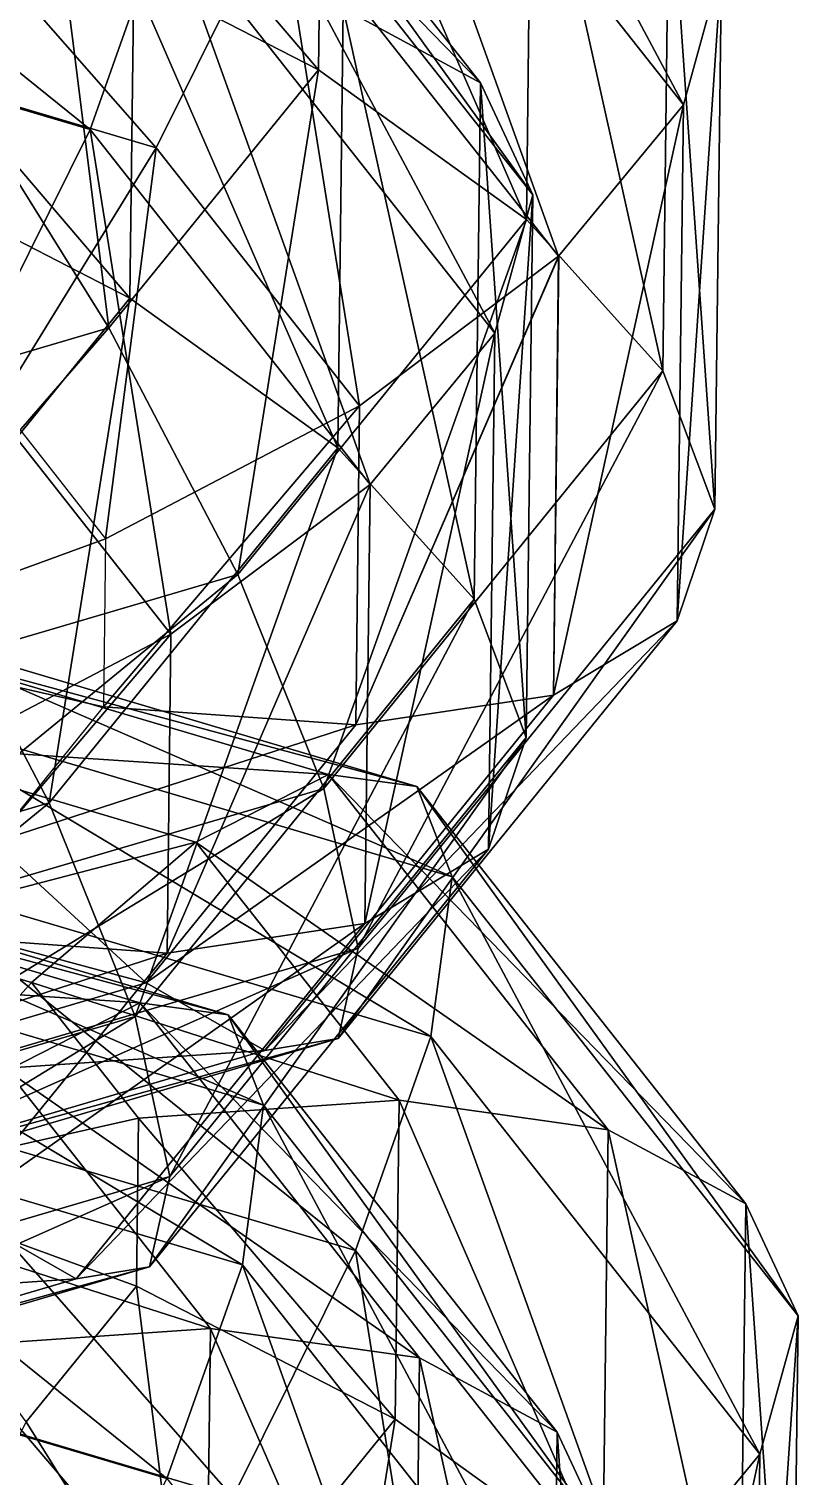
# Model space of a CAD drawing. Header units: metres. Extents: x -232 to 136, y -204 to 253.
# Drawn here: x 11.72 to 35.57, y 101.34 to 146.24 of the extents above; entities that cross this region are included whole.
import ezdxf

# ---------------------------------------------------------------- set-up
doc = ezdxf.new("R2010")
doc.units = ezdxf.units.M

msp = doc.modelspace()

# ---------------------------------------------------------------- linework, layer by layer
for points in [[(32.012054, 143.88838, -360.52798), (22.46259, 161.80377, -362.2277), (21.807201, 156.84381, -354.2862), (21.8073, 156.84392, -354.2861)], [(32.012054, 143.88838, -360.52798), (33.192608, 148.18161, -368.7907), (22.46259, 161.80377, -362.2277), (22.462688, 161.80388, -362.2276)], [(25.72088, 144.56836, -600.77814), (21.456402, 146.8738, -608.8154), (12.775633, 157.89435, -603.5058), (12.775733, 157.89445, -603.5057)], [(25.72088, 144.56836, -600.77814), (12.775633, 157.89435, -603.5058), (15.5160265, 157.52379, -594.5364), (15.516127, 157.5239, -594.53625)], [(27.342197, 141.09921, -592.20874), (25.72088, 144.56836, -600.77814), (15.5160265, 157.52379, -594.5364), (15.516127, 157.5239, -594.53625)], [(27.342197, 141.09921, -592.20874), (15.5160265, 157.52379, -594.5364), (16.61218, 154.72137, -585.64575), (16.61228, 154.72148, -585.6456)], [(28.145195, 139.19128, -353.38077), (21.807201, 156.84381, -354.2862), (19.464428, 150.21182, -348.07117), (19.464527, 150.21193, -348.07108)], [(28.145195, 139.19128, -353.38077), (32.012054, 143.88838, -360.52798), (21.807201, 156.84381, -354.2862), (21.8073, 156.84392, -354.2861)], [(13.614018, 143.12943, -571.4892), (15.956792, 149.76141, -577.7042), (-0.7482536, 154.70995, -574.9847), (-0.74815357, 154.71005, -574.98456)], [(13.614018, 143.12943, -571.4892), (-0.7482536, 154.70995, -574.9847), (-0.5961426, 147.33891, -569.17584), (-0.5960426, 147.33902, -569.1757)], [(20.697166, 144.97522, -396.6768), (12.735976, 154.30933, -396.85754), (20.8166, 154.87228, -392.11572), (20.8167, 154.87239, -392.11563)], [(26.161646, 136.80598, -583.94604), (16.61218, 154.72137, -585.64575), (15.956792, 149.76141, -577.7042), (15.956892, 149.76152, -577.7041)], [(26.161646, 136.80598, -583.94604), (27.342197, 141.09921, -592.20874), (16.61218, 154.72137, -585.64575), (16.61228, 154.72148, -585.6456)], [(27.142422, 140.33405, -391.6751), (20.697166, 144.97522, -396.6768), (20.8166, 154.87228, -392.11572), (20.8167, 154.87239, -392.11563)], [(27.142422, 140.33405, -391.6751), (20.8166, 154.87228, -392.11572), (27.306812, 153.95619, -385.39737), (27.306911, 153.9563, -385.39728)], [(15.663593, 142.557, -344.19098), (19.464428, 150.21182, -348.07117), (5.2542677, 154.42131, -345.7578), (5.254368, 154.42142, -345.75772)], [(15.663593, 142.557, -344.19098), (5.2542677, 154.42131, -345.7578), (5.3393087, 145.61537, -342.51022), (5.339409, 145.61548, -342.51013)], [(20.697166, 144.97522, -396.6768), (12.673185, 149.10614, -399.25543), (12.735976, 154.30933, -396.85754), (12.736076, 154.30943, -396.85745)], [(31.37804, 135.63696, -384.74005), (27.142422, 140.33405, -391.6751), (27.306812, 153.95619, -385.39737), (27.306911, 153.9563, -385.39728)], [(31.37804, 135.63696, -384.74005), (27.306812, 153.95619, -385.39737), (31.57129, 151.65076, -377.36014), (31.571388, 151.65086, -377.36005)], [(9.255831, 144.89665, -401.1072), (3.855918, 152.32245, -399.15866), (12.673185, 149.10614, -399.25543), (12.6732855, 149.10625, -399.25534)], [(32.989414, 131.34372, -376.55045), (31.37804, 135.63696, -384.74005), (31.57129, 151.65076, -377.36014), (31.571388, 151.65086, -377.36005)], [(32.989414, 131.34372, -376.55045), (31.57129, 151.65076, -377.36014), (33.192608, 148.18161, -368.7907), (33.192707, 148.18172, -368.79062)], [(21.97054, 134.55011, -348.04865), (19.464428, 150.21182, -348.07117), (15.663593, 142.557, -344.19098), (15.663693, 142.55711, -344.1909)], [(21.97054, 134.55011, -348.04865), (28.145195, 139.19128, -353.38077), (19.464428, 150.21182, -348.07117), (19.464527, 150.21193, -348.07108)], [(22.294786, 132.10889, -576.79877), (15.956792, 149.76141, -577.7042), (13.614018, 143.12943, -571.4892), (13.614119, 143.12953, -571.4891)], [(22.294786, 132.10889, -576.79877), (26.161646, 136.80598, -583.94604), (15.956792, 149.76141, -577.7042), (15.956892, 149.76152, -577.7041)], [(14.196973, 136.9683, -400.19907), (9.255831, 144.89665, -401.1072), (12.673185, 149.10614, -399.25543), (12.6732855, 149.10625, -399.25534)], [(14.196973, 136.9683, -400.19907), (12.673185, 149.10614, -399.25543), (20.697166, 144.97522, -396.6768), (20.697266, 144.97533, -396.6767)], [(31.818806, 127.87458, -367.90793), (32.989414, 131.34372, -376.55045), (33.192608, 148.18161, -368.7907), (33.192707, 148.18172, -368.79062)], [(31.818806, 127.87458, -367.90793), (33.192608, 148.18161, -368.7907), (32.012054, 143.88838, -360.52798), (32.012154, 143.88849, -360.5279)], [(14.846757, 137.89282, -620.0948), (6.885566, 147.22693, -620.2756), (14.966191, 147.78989, -615.53375), (14.966291, 147.79, -615.5336)], [(21.292013, 133.25165, -615.09314), (14.846757, 137.89282, -620.0948), (14.966191, 147.78989, -615.53375), (14.966291, 147.79, -615.5336)], [(21.292013, 133.25165, -615.09314), (14.966191, 147.78989, -615.53375), (21.456402, 146.8738, -608.8154), (21.456501, 146.8739, -608.8153)], [(9.813183, 135.47461, -567.609), (13.614018, 143.12943, -571.4892), (-0.5961426, 147.33891, -569.17584), (-0.5960426, 147.33902, -569.1757)], [(14.846757, 137.89282, -620.0948), (6.8227754, 142.02374, -622.67346), (6.885566, 147.22693, -620.2756), (6.8856664, 147.22704, -620.27545)], [(25.527632, 128.55457, -608.1581), (21.292013, 133.25165, -615.09314), (21.456402, 146.8738, -608.8154), (21.456501, 146.8739, -608.8153)], [(25.527632, 128.55457, -608.1581), (21.456402, 146.8738, -608.8154), (25.72088, 144.56836, -600.77814), (25.72098, 144.56847, -600.778)], [(10.776754, 134.62868, -343.02548), (15.663593, 142.557, -344.19098), (5.3393087, 145.61537, -342.51022), (5.339409, 145.61548, -342.51013)], [(3.7988715, 133.90996, -401.3372), (9.255831, 144.89665, -401.1072), (14.196973, 136.9683, -400.19907), (14.197073, 136.96841, -400.19897)], [(18.195671, 129.3135, -396.52313), (14.196973, 136.9683, -400.19907), (20.697166, 144.97522, -396.6768), (20.697266, 144.97533, -396.6767)], [(18.195671, 129.3135, -396.52313), (20.697166, 144.97522, -396.6768), (27.142422, 140.33405, -391.6751), (27.14252, 140.33415, -391.67502)], [(27.139004, 124.261314, -599.96844), (25.527632, 128.55457, -608.1581), (25.72088, 144.56836, -600.77814), (25.72098, 144.56847, -600.778)], [(27.139004, 124.261314, -599.96844), (25.72088, 144.56836, -600.77814), (27.342197, 141.09921, -592.20874), (27.342297, 141.09932, -592.2086)], [(27.980808, 125.56914, -359.6585), (31.818806, 127.87458, -367.90793), (32.012054, 143.88838, -360.52798), (32.012154, 143.88849, -360.5279)], [(27.980808, 125.56914, -359.6585), (32.012054, 143.88838, -360.52798), (28.145195, 139.19128, -353.38077), (28.145294, 139.19139, -353.38068)], [(16.120129, 127.46772, -571.4667), (13.614018, 143.12943, -571.4892), (9.813183, 135.47461, -567.609), (9.813283, 135.47472, -567.6089)], [(16.120129, 127.46772, -571.4667), (22.294786, 132.10889, -576.79877), (13.614018, 143.12943, -571.4892), (13.614119, 143.12953, -571.4891)], [(14.092513, 130.41919, -345.0536), (15.663593, 142.557, -344.19098), (10.776754, 134.62868, -343.02548), (10.7768545, 134.62878, -343.0254)], [(14.092513, 130.41919, -345.0536), (21.97054, 134.55011, -348.04865), (15.663593, 142.557, -344.19098), (15.663693, 142.55711, -344.1909)], [(8.346562, 129.88591, -623.61707), (6.8227754, 142.02374, -622.67346), (14.846757, 137.89282, -620.0948), (14.846857, 137.89293, -620.09467)], [(25.968395, 120.79218, -591.3259), (27.139004, 124.261314, -599.96844), (27.342197, 141.09921, -592.20874), (27.342297, 141.09932, -592.2086)], [(25.968395, 120.79218, -591.3259), (27.342197, 141.09921, -592.20874), (26.161646, 136.80598, -583.94604), (26.161745, 136.80609, -583.9459)], [(20.860504, 122.68152, -390.43924), (18.195671, 129.3135, -396.52313), (27.142422, 140.33405, -391.6751), (27.14252, 140.33415, -391.67502)], [(20.860504, 122.68152, -390.43924), (27.142422, 140.33405, -391.6751), (31.37804, 135.63696, -384.74005), (31.37814, 135.63707, -384.73996)], [(21.851105, 124.653046, -352.60968), (27.980808, 125.56914, -359.6585), (28.145195, 139.19128, -353.38077), (28.145294, 139.19139, -353.38068)], [(21.851105, 124.653046, -352.60968), (28.145195, 139.19128, -353.38077), (21.97054, 134.55011, -348.04865), (21.970638, 134.55022, -348.04855)], [(12.34526, 122.2311, -619.94116), (8.346562, 129.88591, -623.61707), (14.846757, 137.89282, -620.0948), (14.846857, 137.89293, -620.09467)], [(12.34526, 122.2311, -619.94116), (14.846757, 137.89282, -620.0948), (21.292013, 133.25165, -615.09314), (21.292112, 133.25175, -615.093)], [(3.883912, 125.10403, -398.0896), (3.7988715, 133.90996, -401.3372), (14.196973, 136.9683, -400.19907), (14.197073, 136.96841, -400.19897)], [(3.883912, 125.10403, -398.0896), (14.196973, 136.9683, -400.19907), (18.195671, 129.3135, -396.52313), (18.19577, 129.31361, -396.52304)], [(22.130398, 118.48674, -583.07654), (25.968395, 120.79218, -591.3259), (26.161646, 136.80598, -583.94604), (26.161745, 136.80609, -583.9459)], [(22.130398, 118.48674, -583.07654), (26.161646, 136.80598, -583.94604), (22.294786, 132.10889, -576.79877), (22.294886, 132.109, -576.79865)], [(21.930618, 117.721565, -382.5429), (20.860504, 122.68152, -390.43924), (31.37804, 135.63696, -384.74005), (31.37814, 135.63707, -384.73996)], [(21.930618, 117.721565, -382.5429), (31.37804, 135.63696, -384.74005), (32.989414, 131.34372, -376.55045), (32.989513, 131.34383, -376.55035)], [(8.242103, 123.3368, -568.4716), (16.120129, 127.46772, -571.4667), (9.813183, 135.47461, -567.609), (9.813283, 135.47472, -567.6089)], [(14.092513, 130.41919, -345.0536), (5.2822638, 127.20288, -344.68875), (10.776754, 134.62868, -343.02548), (10.7768545, 134.62878, -343.0254)], [(14.029722, 125.215996, -347.45145), (21.851105, 124.653046, -352.60968), (21.97054, 134.55011, -348.04865), (21.970638, 134.55022, -348.04855)], [(14.029722, 125.215996, -347.45145), (21.97054, 134.55011, -348.04865), (14.092513, 130.41919, -345.0536), (14.092613, 130.4193, -345.0535)], [(15.010093, 115.59912, -613.85724), (12.34526, 122.2311, -619.94116), (21.292013, 133.25165, -615.09314), (21.292112, 133.25175, -615.093)], [(15.010093, 115.59912, -613.85724), (21.292013, 133.25165, -615.09314), (25.527632, 128.55457, -608.1581), (25.52773, 128.55467, -608.15796)], [(16.000694, 117.57065, -576.0277), (22.130398, 118.48674, -583.07654), (22.294786, 132.10889, -576.79877), (22.294886, 132.109, -576.79865)], [(16.000694, 117.57065, -576.0277), (22.294786, 132.10889, -576.79877), (16.120129, 127.46772, -571.4667), (16.120228, 127.46782, -571.46655)], [(21.30127, 114.91914, -373.6071), (21.930618, 117.721565, -382.5429), (32.989414, 131.34372, -376.55045), (32.989513, 131.34383, -376.55035)], [(21.30127, 114.91914, -373.6071), (32.989414, 131.34372, -376.55045), (31.818806, 127.87458, -367.90793), (31.818905, 127.87468, -367.90784)], [(14.029722, 125.215996, -347.45145), (5.2822638, 127.20288, -344.68875), (14.092513, 130.41919, -345.0536), (14.092613, 130.4193, -345.0535)], [(-1.9664981, 118.02163, -621.5076), (8.346562, 129.88591, -623.61707), (12.34526, 122.2311, -619.94116), (12.34536, 122.2312, -619.94104)], [(4.0360227, 117.73299, -392.28076), (3.883912, 125.10403, -398.0896), (18.195671, 129.3135, -396.52313), (18.19577, 129.31361, -396.52304)], [(4.0360227, 117.73299, -392.28076), (18.195671, 129.3135, -396.52313), (20.860504, 122.68152, -390.43924), (20.860603, 122.68162, -390.43915)], [(16.08021, 110.63917, -605.96094), (15.010093, 115.59912, -613.85724), (25.527632, 128.55457, -608.1581), (25.52773, 128.55467, -608.15796)], [(16.08021, 110.63917, -605.96094), (25.527632, 128.55457, -608.1581), (27.139004, 124.261314, -599.96844), (27.139103, 124.26141, -599.9683)], [(23.74368, 122.740234, -280.3351), (6.7931256, 127.32027, -286.9912), (7.0386343, 127.68877, -277.6156), (7.0387344, 127.688866, -277.6155)], [(24.839832, 119.93781, -271.4445), (23.74368, 122.740234, -280.3351), (7.0386343, 127.68877, -277.6156), (7.0387344, 127.688866, -277.6155)], [(24.839832, 119.93781, -271.4445), (7.0386343, 127.68877, -277.6156), (7.2751083, 125.14101, -268.58502), (7.2752085, 125.141106, -268.58493)], [(19.034056, 114.548584, -364.5065), (21.30127, 114.91914, -373.6071), (31.818806, 127.87458, -367.90793), (31.818905, 127.87468, -367.90784)], [(19.034056, 114.548584, -364.5065), (31.818806, 127.87458, -367.90793), (27.980808, 125.56914, -359.6585), (27.980907, 125.56924, -359.65842)], [(10.612367, 121.00652, -349.30322), (5.2822638, 127.20288, -344.68875), (14.029722, 125.215996, -347.45145), (14.029822, 125.216095, -347.45135)], [(21.003286, 123.110794, -289.30457), (6.5626135, 124.071594, -295.79413), (6.7931256, 127.32027, -286.9912), (6.793226, 127.320366, -286.99112)], [(23.74368, 122.740234, -280.3351), (21.003286, 123.110794, -289.30457), (6.7931256, 127.32027, -286.9912), (6.793226, 127.320366, -286.99112)], [(8.179312, 118.1336, -570.8695), (16.000694, 117.57065, -576.0277), (16.120129, 127.46772, -571.4667), (16.120228, 127.46782, -571.46655)], [(8.179312, 118.1336, -570.8695), (16.120129, 127.46772, -571.4667), (8.242103, 123.3368, -568.4716), (8.242203, 123.3369, -568.4715)], [(15.35091, 116.64615, -356.13196), (19.034056, 114.548584, -364.5065), (27.980808, 125.56914, -359.6585), (27.980907, 125.56924, -359.65842)], [(15.35091, 116.64615, -356.13196), (27.980808, 125.56914, -359.6585), (21.851105, 124.653046, -352.60968), (21.851204, 124.653145, -352.6096)], [(24.184444, 114.97786, -263.503), (24.839832, 119.93781, -271.4445), (7.2751083, 125.14101, -268.58502), (7.2752085, 125.141106, -268.58493)], [(24.184444, 114.97786, -263.503), (7.2751083, 125.14101, -268.58502), (7.4793997, 119.92639, -260.78345), (7.4795, 119.92649, -260.78336)], [(10.612367, 121.00652, -349.30322), (21.851105, 124.653046, -352.60968), (14.029722, 125.215996, -347.45145), (14.029822, 125.216095, -347.45135)], [(10.612367, 121.00652, -349.30322), (15.35091, 116.64615, -356.13196), (21.851105, 124.653046, -352.60968), (21.851204, 124.653145, -352.6096)], [(16.8869, 121.01323, -297.47488), (6.3696632, 118.26073, -303.16263), (6.5626135, 124.071594, -295.79413), (6.5627136, 124.07169, -295.79404)], [(21.003286, 123.110794, -289.30457), (16.8869, 121.01323, -297.47488), (6.5626135, 124.071594, -295.79413), (6.5627136, 124.07169, -295.79404)], [(15.450858, 107.83675, -597.02515), (16.08021, 110.63917, -605.96094), (27.139004, 124.261314, -599.96844), (27.139103, 124.26141, -599.9683)], [(15.450858, 107.83675, -597.02515), (27.139004, 124.261314, -599.96844), (25.968395, 120.79218, -591.3259), (25.968494, 120.79228, -591.3258)], [(29.684055, 112.09024, -294.61417), (16.8869, 121.01323, -297.47488), (21.003286, 123.110794, -289.30457), (21.003386, 123.11089, -289.30447)], [(33.948532, 109.7848, -286.57693), (29.684055, 112.09024, -294.61417), (21.003286, 123.110794, -289.30457), (21.003386, 123.11089, -289.30447)], [(33.948532, 109.7848, -286.57693), (21.003286, 123.110794, -289.30457), (23.74368, 122.740234, -280.3351), (23.743778, 122.74033, -280.33502)], [(4.2403135, 112.51837, -384.4792), (4.0360227, 117.73299, -392.28076), (20.860504, 122.68152, -390.43924), (20.860603, 122.68162, -390.43915)], [(4.2403135, 112.51837, -384.4792), (20.860504, 122.68152, -390.43924), (21.930618, 117.721565, -382.5429), (21.930717, 117.721664, -382.54282)], [(35.56985, 106.31566, -278.0075), (33.948532, 109.7848, -286.57693), (23.74368, 122.740234, -280.3351), (23.743778, 122.74033, -280.33502)], [(35.56985, 106.31566, -278.0075), (23.74368, 122.740234, -280.3351), (24.839832, 119.93781, -271.4445), (24.839931, 119.93791, -271.4444)], [(-1.8143874, 110.65059, -615.6988), (-1.9664981, 118.02163, -621.5076), (12.34526, 122.2311, -619.94116), (12.34536, 122.2312, -619.94104)], [(-1.8143874, 110.65059, -615.6988), (12.34526, 122.2311, -619.94116), (15.010093, 115.59912, -613.85724), (15.010193, 115.59922, -613.8571)], [(5.145761, 119.39865, -349.90158), (15.35091, 116.64615, -356.13196), (10.612367, 121.00652, -349.30322), (10.612467, 121.00662, -349.30313)], [(16.8869, 121.01323, -297.47488), (11.7974615, 116.652855, -304.04626), (6.3696632, 118.26073, -303.16263), (6.3697634, 118.260826, -303.16254)], [(23.193844, 113.00633, -301.33252), (11.7974615, 116.652855, -304.04626), (16.8869, 121.01323, -297.47488), (16.887, 121.01333, -297.4748)], [(13.183645, 107.46619, -587.92456), (15.450858, 107.83675, -597.02515), (25.968395, 120.79218, -591.3259), (25.968494, 120.79228, -591.3258)], [(13.183645, 107.46619, -587.92456), (25.968395, 120.79218, -591.3259), (22.130398, 118.48674, -583.07654), (22.130497, 118.48684, -583.0764)], [(29.684055, 112.09024, -294.61417), (23.193844, 113.00633, -301.33252), (16.8869, 121.01323, -297.47488), (16.887, 121.01333, -297.4748)], [(17.89327, 115.65784, -503.75314), (0.9427154, 120.23787, -510.40924), (1.1882244, 120.60637, -501.03363), (1.1883245, 120.60647, -501.03354)], [(18.989424, 112.855415, -494.86252), (17.89327, 115.65784, -503.75314), (1.1882244, 120.60637, -501.03363), (1.1883245, 120.60647, -501.03354)], [(18.989424, 112.855415, -494.86252), (1.1882244, 120.60637, -501.03363), (1.4246984, 118.05861, -492.00305), (1.4247984, 118.05871, -492.00296)], [(15.152876, 116.0284, -512.7226), (0.71220356, 116.9892, -519.21216), (0.9427154, 120.23787, -510.40924), (0.9428154, 120.23797, -510.40915)], [(17.89327, 115.65784, -503.75314), (15.152876, 116.0284, -512.7226), (0.9427154, 120.23787, -510.40924), (0.9428154, 120.23797, -510.40915)], [(21.841671, 108.34588, -257.28796), (24.184444, 114.97786, -263.503), (7.4793997, 119.92639, -260.78345), (7.4795, 119.92649, -260.78336)], [(21.841671, 108.34588, -257.28796), (7.4793997, 119.92639, -260.78345), (7.6315107, 112.55535, -254.9746), (7.631611, 112.55545, -254.97449)], [(34.389297, 102.02242, -269.74478), (24.839832, 119.93781, -271.4445), (24.184444, 114.97786, -263.503), (24.184544, 114.97796, -263.5029)], [(34.389297, 102.02242, -269.74478), (35.56985, 106.31566, -278.0075), (24.839832, 119.93781, -271.4445), (24.839931, 119.93791, -271.4444)], [(5.145761, 119.39865, -349.90158), (4.9528093, 113.58778, -357.27008), (15.35091, 116.64615, -356.13196), (15.35101, 116.64625, -356.13187)], [(4.7619567, 113.924126, -572.72125), (16.000694, 117.57065, -576.0277), (8.179312, 118.1336, -570.8695), (8.179412, 118.1337, -570.8694)], [(11.7974615, 116.652855, -304.04626), (6.233161, 110.4565, -308.37546), (6.3696632, 118.26073, -303.16263), (6.3697634, 118.260826, -303.16254)], [(9.5005, 109.56375, -579.55), (13.183645, 107.46619, -587.92456), (22.130398, 118.48674, -583.07654), (22.130497, 118.48684, -583.0764)], [(9.5005, 109.56375, -579.55), (22.130398, 118.48674, -583.07654), (16.000694, 117.57065, -576.0277), (16.000793, 117.57075, -576.0276)], [(18.334036, 107.89546, -486.92102), (18.989424, 112.855415, -494.86252), (1.4246984, 118.05861, -492.00305), (1.4247984, 118.05871, -492.00296)], [(18.334036, 107.89546, -486.92102), (1.4246984, 118.05861, -492.00305), (1.6289895, 112.843994, -484.20148), (1.6290895, 112.84409, -484.2014)], [(4.4767876, 109.97061, -375.4486), (4.2403135, 112.51837, -384.4792), (21.930618, 117.721565, -382.5429), (21.930717, 117.721664, -382.54282)], [(4.4767876, 109.97061, -375.4486), (21.930618, 117.721565, -382.5429), (21.30127, 114.91914, -373.6071), (21.301369, 114.91924, -373.607)], [(4.7619567, 113.924126, -572.72125), (9.5005, 109.56375, -579.55), (16.000694, 117.57065, -576.0277), (16.000793, 117.57075, -576.0276)], [(15.152876, 116.0284, -512.7226), (11.0364895, 113.93083, -520.8929), (0.71220356, 116.9892, -519.21216), (0.7123036, 116.989296, -519.21204)], [(4.9528093, 113.58778, -357.27008), (19.034056, 114.548584, -364.5065), (15.35091, 116.64615, -356.13196), (15.35101, 116.64625, -356.13187)], [(15.113219, 112.44338, -306.07434), (6.233161, 110.4565, -308.37546), (11.7974615, 116.652855, -304.04626), (11.797562, 116.652954, -304.04617)], [(23.193844, 113.00633, -301.33252), (15.113219, 112.44338, -306.07434), (11.7974615, 116.652855, -304.04626), (11.797562, 116.652954, -304.04617)], [(23.833645, 105.00784, -518.0322), (11.0364895, 113.93083, -520.8929), (15.152876, 116.0284, -512.7226), (15.152976, 116.028496, -512.7225)], [(28.098124, 102.7024, -509.99496), (23.833645, 105.00784, -518.0322), (15.152876, 116.0284, -512.7226), (15.152976, 116.028496, -512.7225)], [(28.098124, 102.7024, -509.99496), (15.152876, 116.0284, -512.7226), (17.89327, 115.65784, -503.75314), (17.89337, 115.657936, -503.75305)], [(-1.6100963, 105.435974, -607.8972), (-1.8143874, 110.65059, -615.6988), (15.010093, 115.59912, -613.85724), (15.010193, 115.59922, -613.8571)], [(-1.6100963, 105.435974, -607.8972), (15.010093, 115.59912, -613.85724), (16.08021, 110.63917, -605.96094), (16.080309, 110.63927, -605.9608)], [(29.71944, 99.23326, -501.42554), (28.098124, 102.7024, -509.99496), (17.89327, 115.65784, -503.75314), (17.89337, 115.657936, -503.75305)], [(29.71944, 99.23326, -501.42554), (17.89327, 115.65784, -503.75314), (18.989424, 112.855415, -494.86252), (18.989523, 112.855515, -494.86243)], [(30.522438, 97.325325, -262.59756), (24.184444, 114.97786, -263.503), (21.841671, 108.34588, -257.28796), (21.84177, 108.34598, -257.28787)], [(30.522438, 97.325325, -262.59756), (34.389297, 102.02242, -269.74478), (24.184444, 114.97786, -263.503), (24.184544, 114.97796, -263.5029)], [(4.722297, 110.33911, -366.073), (4.4767876, 109.97061, -375.4486), (21.30127, 114.91914, -373.6071), (21.301369, 114.91924, -373.607)], [(4.722297, 110.33911, -366.073), (21.30127, 114.91914, -373.6071), (19.034056, 114.548584, -364.5065), (19.034155, 114.54868, -364.5064)], [(4.9528093, 113.58778, -357.27008), (4.722297, 110.33911, -366.073), (19.034056, 114.548584, -364.5065), (19.034155, 114.54868, -364.5064)], [(17.343435, 105.923935, -524.75055), (5.9470515, 109.57046, -527.4643), (11.0364895, 113.93083, -520.8929), (11.03659, 113.93093, -520.89276)], [(23.833645, 105.00784, -518.0322), (17.343435, 105.923935, -524.75055), (11.0364895, 113.93083, -520.8929), (11.03659, 113.93093, -520.89276)], [(15.9912615, 101.26348, -480.706), (18.334036, 107.89546, -486.92102), (1.6289895, 112.843994, -484.20148), (1.6290895, 112.84409, -484.2014)], [(15.9912615, 101.26348, -480.706), (1.6289895, 112.843994, -484.20148), (1.7811005, 105.47295, -478.39264), (1.7812005, 105.47305, -478.39255)], [(23.07441, 103.10926, -305.8936), (15.113219, 112.44338, -306.07434), (23.193844, 113.00633, -301.33252), (23.193943, 113.00643, -301.33243)], [(28.538889, 94.940025, -493.1628), (18.989424, 112.855415, -494.86252), (18.334036, 107.89546, -486.92102), (18.334135, 107.89556, -486.92093)], [(28.538889, 94.940025, -493.1628), (29.71944, 99.23326, -501.42554), (18.989424, 112.855415, -494.86252), (18.989523, 112.855515, -494.86243)], [(29.519665, 98.4681, -300.8919), (23.07441, 103.10926, -305.8936), (23.193844, 113.00633, -301.33252), (23.193943, 113.00643, -301.33243)], [(29.519665, 98.4681, -300.8919), (23.193844, 113.00633, -301.33252), (29.684055, 112.09024, -294.61417), (29.684155, 112.09034, -294.61407)], [(15.050428, 107.24018, -308.47223), (6.233161, 110.4565, -308.37546), (15.113219, 112.44338, -306.07434), (15.113319, 112.44348, -306.07425)], [(18.040836, 100.69106, -253.40778), (21.841671, 108.34588, -257.28796), (7.6315107, 112.55535, -254.9746), (7.631611, 112.55545, -254.97449)], [(18.040836, 100.69106, -253.40778), (7.6315107, 112.55535, -254.9746), (7.716552, 103.74943, -251.72702), (7.716652, 103.74953, -251.72691)], [(23.07441, 103.10926, -305.8936), (15.050428, 107.24018, -308.47223), (15.113219, 112.44338, -306.07434), (15.113319, 112.44348, -306.07425)], [(33.755283, 93.771, -293.95685), (29.519665, 98.4681, -300.8919), (29.684055, 112.09024, -294.61417), (29.684155, 112.09034, -294.61407)], [(33.755283, 93.771, -293.95685), (29.684055, 112.09024, -294.61417), (33.948532, 109.7848, -286.57693), (33.94863, 109.7849, -286.57684)], [(-1.3736224, 102.888214, -598.86664), (-1.6100963, 105.435974, -607.8972), (16.08021, 110.63917, -605.96094), (16.080309, 110.63927, -605.9608)], [(-1.3736224, 102.888214, -598.86664), (16.08021, 110.63917, -605.96094), (15.450858, 107.83675, -597.02515), (15.450958, 107.836845, -597.025)], [(11.633074, 103.03071, -310.324), (6.233161, 110.4565, -308.37546), (15.050428, 107.24018, -308.47223), (15.050529, 107.24028, -308.47214)], [(-0.89760053, 106.50539, -580.6881), (13.183645, 107.46619, -587.92456), (9.5005, 109.56375, -579.55), (9.5006, 109.56385, -579.54987)], [(17.343435, 105.923935, -524.75055), (9.262809, 105.360985, -529.4924), (5.9470515, 109.57046, -527.4643), (5.9471517, 109.57056, -527.4642)], [(35.366657, 89.47776, -285.76724), (33.755283, 93.771, -293.95685), (33.948532, 109.7848, -286.57693), (33.94863, 109.7849, -286.57684)], [(35.366657, 89.47776, -285.76724), (33.948532, 109.7848, -286.57693), (35.56985, 106.31566, -278.0075), (35.56995, 106.31576, -278.00742)], [(24.347782, 92.684166, -257.26544), (21.841671, 108.34588, -257.28796), (18.040836, 100.69106, -253.40778), (18.040936, 100.69116, -253.40767)], [(24.347782, 92.684166, -257.26544), (30.522438, 97.325325, -262.59756), (21.841671, 108.34588, -257.28796), (21.84177, 108.34598, -257.28787)], [(-1.128113, 103.256714, -589.491), (-1.3736224, 102.888214, -598.86664), (15.450858, 107.83675, -597.02515), (15.450958, 107.836845, -597.025)], [(-1.128113, 103.256714, -589.491), (15.450858, 107.83675, -597.02515), (13.183645, 107.46619, -587.92456), (13.183745, 107.466286, -587.92444)], [(24.67203, 90.24293, -486.0156), (18.334036, 107.89546, -486.92102), (15.9912615, 101.26348, -480.706), (15.991362, 101.26358, -480.7059)], [(24.67203, 90.24293, -486.0156), (28.538889, 94.940025, -493.1628), (18.334036, 107.89546, -486.92102), (18.334135, 107.89556, -486.92093)], [(-0.89760053, 106.50539, -580.6881), (-1.128113, 103.256714, -589.491), (13.183645, 107.46619, -587.92456), (13.183745, 107.466286, -587.92444)], [(16.574215, 95.10236, -309.41586), (11.633074, 103.03071, -310.324), (15.050428, 107.24018, -308.47223), (15.050529, 107.24028, -308.47214)], [(16.574215, 95.10236, -309.41586), (15.050428, 107.24018, -308.47223), (23.07441, 103.10926, -305.8936), (23.074509, 103.10936, -305.8935)], [(34.19605, 86.00863, -277.12473), (35.366657, 89.47776, -285.76724), (35.56985, 106.31566, -278.0075), (35.56995, 106.31576, -278.00742)], [(34.19605, 86.00863, -277.12473), (35.56985, 106.31566, -278.0075), (34.389297, 102.02242, -269.74478), (34.389397, 102.02252, -269.7447)], [(17.224, 96.02686, -529.3116), (9.262809, 105.360985, -529.4924), (17.343435, 105.923935, -524.75055), (17.343534, 105.924034, -524.7504)], [(23.669256, 91.385704, -524.30994), (17.224, 96.02686, -529.3116), (17.343435, 105.923935, -524.75055), (17.343534, 105.924034, -524.7504)], [(23.669256, 91.385704, -524.30994), (17.343435, 105.923935, -524.75055), (23.833645, 105.00784, -518.0322), (23.833744, 105.00794, -518.0321)], [(12.190426, 93.608665, -476.8258), (15.9912615, 101.26348, -480.706), (1.7811005, 105.47295, -478.39264), (1.7812005, 105.47305, -478.39255)], [(12.190426, 93.608665, -476.8258), (1.7811005, 105.47295, -478.39264), (1.8661417, 96.66703, -475.14505), (1.8662417, 96.66713, -475.14496)], [(17.224, 96.02686, -529.3116), (9.200018, 100.15778, -531.89026), (9.262809, 105.360985, -529.4924), (9.262909, 105.361084, -529.49225)], [(27.904875, 86.68861, -517.3749), (23.669256, 91.385704, -524.30994), (23.833645, 105.00784, -518.0322), (23.833744, 105.00794, -518.0321)], [(27.904875, 86.68861, -517.3749), (23.833645, 105.00784, -518.0322), (28.098124, 102.7024, -509.99496), (28.098223, 102.7025, -509.99487)], [(13.153997, 92.76272, -252.24228), (18.040836, 100.69106, -253.40778), (7.716552, 103.74943, -251.72702), (7.716652, 103.74953, -251.72691)], [(13.153997, 92.76272, -252.24228), (7.716552, 103.74943, -251.72702), (7.7261987, 94.3706, -251.35866), (7.726299, 94.3707, -251.35855)], [(6.1761146, 92.044, -310.554), (11.633074, 103.03071, -310.324), (16.574215, 95.10236, -309.41586), (16.574314, 95.10246, -309.41577)], [(20.572914, 87.44755, -305.73993), (16.574215, 95.10236, -309.41586), (23.07441, 103.10926, -305.8936), (23.074509, 103.10936, -305.8935)], [(20.572914, 87.44755, -305.73993), (23.07441, 103.10926, -305.8936), (29.519665, 98.4681, -300.8919), (29.519764, 98.4682, -300.8918)], [(29.516247, 82.39536, -509.18527), (27.904875, 86.68861, -517.3749), (28.098124, 102.7024, -509.99496), (28.098223, 102.7025, -509.99487)], [(29.516247, 82.39536, -509.18527), (28.098124, 102.7024, -509.99496), (29.71944, 99.23326, -501.42554), (29.71954, 99.23336, -501.42545)], [(30.358051, 83.703186, -268.8753), (34.19605, 86.00863, -277.12473), (34.389297, 102.02242, -269.74478), (34.389397, 102.02252, -269.7447)], [(30.358051, 83.703186, -268.8753), (34.389297, 102.02242, -269.74478), (30.522438, 97.325325, -262.59756), (30.522537, 97.325424, -262.59747)]]:
    msp.add_3dface(points)

doc.saveas('drawing.dxf')
